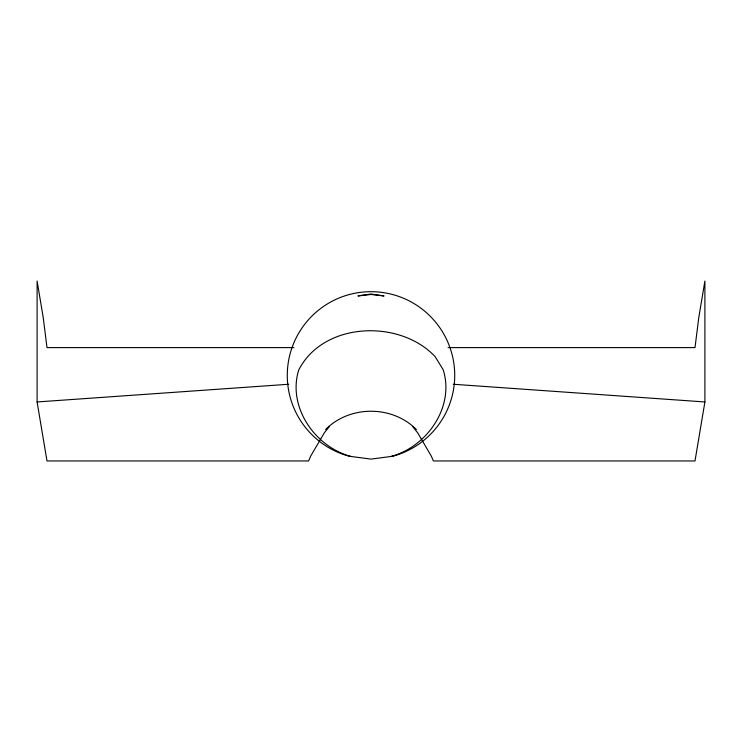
<?xml version="1.0" encoding="UTF-8"?>
<svg xmlns="http://www.w3.org/2000/svg" width="742" height="742" viewBox="0 0 742 742"><rect width="100%" height="100%" fill="white"/><g stroke="black" fill="none" stroke-linecap="round" stroke-linejoin="round"><path stroke-width="1.11" d="M448.085 347.599L695.004 347.599L698.797 317.428L704.9 281.042L704.9 401.96L695.004 460.958L433.393 460.958L431.288 456.052L417.607 432.707L412.719 426.696M329.281 426.696L324.393 432.707L310.712 456.052L308.607 460.958L46.996 460.958L37.1 401.96L37.1 281.042L43.203 317.428L46.996 347.599L293.915 347.599M325.59 429.535C349.77 405.151 392.23 405.151 416.41 429.535M390.867 456.488C427.03 446.953 454.902 406.727 443.187 369.729L435.192 356.716C400.161 319.208 324.523 321.509 299.258 368.978L298.84 369.627C287.052 406.653 314.933 446.944 351.133 456.488M37.1 401.96L288.731 384.254M453.269 384.254L704.9 401.96M359.675 295.613L357.922 295.965L371 294.472L384.078 295.965L371 294.008L359.675 295.613M392.666 456.256L371 459.103L349.334 456.256A83.716 83.707 0 0 1 302.421 327.38A83.716 83.707 0 0 1 439.579 327.38A83.716 83.707 0 0 1 392.666 456.256"/></g></svg>
